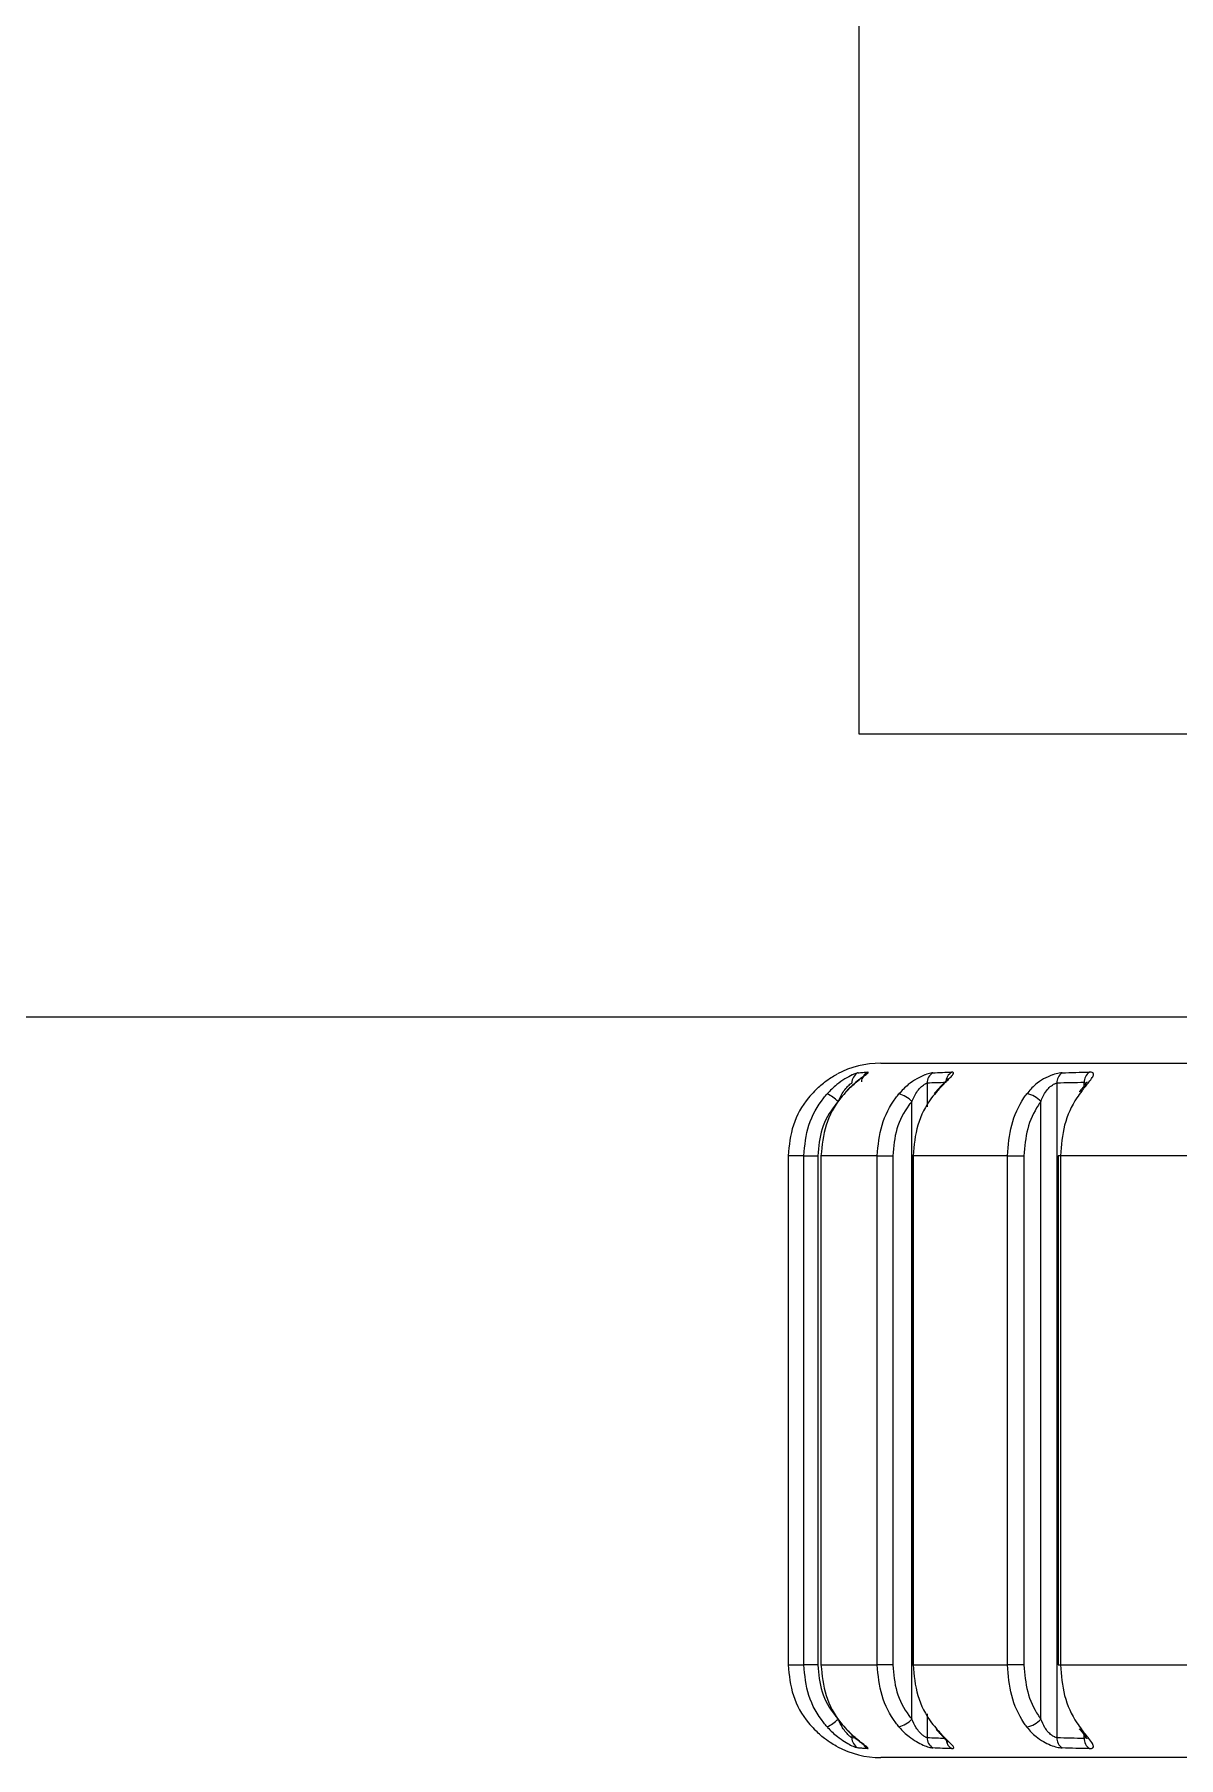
# Model space of a CAD drawing. Header units: millimetres. Extents: x -2889 to 8174, y 2447 to 8478.
# Drawn here: x 1604.84 to 1609.78, y 3367.22 to 3374.66 of the extents above; entities that cross this region are included whole.
import ezdxf

# ---------------------------------------------------------------- set-up
doc = ezdxf.new("R2010")
doc.units = ezdxf.units.MM

msp = doc.modelspace()

# ---------------------------------------------------------------- linework, layer by layer
at = {"color": 7, "linetype": 'Continuous', "lineweight": 25}
for p, q in [((1608.3999, 3376.4155), (1608.3999, 3371.638)), ((1608.3999, 3371.638), (1610.6344, 3371.638)), ((1564.4739, 3370.4155), (1629.4739, 3370.4155)), ((1608.494, 3370.2155), (1619.694, 3370.2155)), ((1609.2547, 3370.1291), (1609.2547, 3367.3019)), ((1608.6277, 3367.3817), (1608.6277, 3370.0493)), ((1609.1849, 3367.3817), (1609.1849, 3370.0493)), ((1608.1619, 3369.8155), (1608.0942, 3369.8155)), ((1608.0942, 3369.8155), (1608.0942, 3367.6155)), ((1608.1619, 3369.8155), (1608.2217, 3369.8155)), ((1608.1619, 3367.6155), (1608.1619, 3369.8155)), ((1608.2217, 3369.8155), (1608.2217, 3367.6155)), ((1608.2346, 3369.8155), (1608.2346, 3367.6155)), ((1608.2358, 3369.8155), (1608.2346, 3369.8155)), ((1608.4786, 3369.8155), (1608.2358, 3369.8155)), ((1608.2358, 3369.8155), (1608.2358, 3367.6155)), ((1608.4786, 3369.8155), (1608.5458, 3369.8155)), ((1608.4786, 3367.6155), (1608.4786, 3369.8155)), ((1608.5458, 3369.8155), (1608.5458, 3367.6155)), ((1608.6289, 3369.8155), (1608.6289, 3367.6155)), ((1608.6334, 3369.8155), (1608.6289, 3369.8155)), ((1609.0408, 3369.8155), (1608.6334, 3369.8155)), ((1608.6334, 3369.8155), (1608.6334, 3367.6155)), ((1609.0408, 3369.8155), (1609.1123, 3369.8155)), ((1609.0408, 3367.6155), (1609.0408, 3369.8155)), ((1609.1123, 3369.8155), (1609.1123, 3367.6155)), ((1609.2599, 3369.8155), (1609.2599, 3367.6155)), ((1609.2697, 3369.8155), (1609.2599, 3369.8155)), ((1609.8239, 3369.8155), (1609.2697, 3369.8155)), ((1609.2697, 3369.8155), (1609.2697, 3367.6155)), ((1608.0942, 3367.6155), (1608.1619, 3367.6155)), ((1608.2217, 3367.6155), (1608.1619, 3367.6155)), ((1608.2346, 3367.6155), (1608.2358, 3367.6155)), ((1608.2358, 3367.6155), (1608.4786, 3367.6155)), ((1608.5458, 3367.6155), (1608.4786, 3367.6155)), ((1608.6289, 3367.6155), (1608.6334, 3367.6155)), ((1608.6334, 3367.6155), (1609.0408, 3367.6155)), ((1609.1123, 3367.6155), (1609.0408, 3367.6155)), ((1609.2599, 3367.6155), (1609.2697, 3367.6155)), ((1609.2697, 3367.6155), (1609.8239, 3367.6155)), ((1619.694, 3367.2155), (1608.494, 3367.2155))]:
    msp.add_line(p, q, dxfattribs=at)
at = {"color": 8, "linetype": 'Continuous', "lineweight": 25}
for p, q in [((1608.6937, 3370.1291), (1608.6937, 3370.0264)), ((1609.3723, 3370.1178), (1609.3723, 3370.1316)), ((1608.6937, 3367.4046), (1608.6937, 3367.3019)), ((1608.3687, 3367.3143), (1608.3687, 3367.3019)), ((1608.3687, 3367.3019), (1608.3842, 3367.3006)), ((1609.3723, 3367.2994), (1609.3723, 3367.3131))]:
    msp.add_line(p, q, dxfattribs=at)
at = {"color": 7, "linetype": 'Continuous', "lineweight": 25, "flags": 128}
msp.add_lwpolyline([(1608.7326, 3367.3377), (1608.7341, 3367.3364), (1608.7375, 3367.3358)], dxfattribs=at)
at = {"color": 7, "linetype": 'Continuous', "lineweight": 25}
for centre, radius, start, end in [((1608.494, 3369.8155), 0.4, 90, 117.95371), ((1608.4186, 3370.1296), 0.0498, 117.25796, 180.57308), ((1608.7438, 3370.1305), 0.0501, 120.01134, 181.62403), ((1608.8255, 3370.1327), 0.0504, 118.95867, 181.18557), ((1609.306, 3370.1317), 0.0514, 124.87261, 182.94772), ((1609.424, 3370.1337), 0.0517, 123.71672, 182.34348), ((1609.3605, 3370.0831), 0.0122, 83.26215, 138.84971), ((1608.2068, 3369.9543), 0.1399, 42.78308, 66.63602), ((1608.5477, 3369.9794), 0.1062, 41.13589, 76.48527), ((1609.112, 3369.9886), 0.0949, 39.76478, 82.62807), ((1608.2068, 3367.4767), 0.1399, 293.36398, 317.21692), ((1608.5477, 3367.4516), 0.1062, 283.51473, 318.86411), ((1609.112, 3367.4424), 0.0949, 277.37193, 320.23522), ((1609.3604, 3367.3477), 0.012, 219.08919, 276.93299), ((1608.494, 3367.6155), 0.4, 242.15196, 270), ((1608.4186, 3367.3014), 0.0498, 179.42692, 242.74204), ((1608.7438, 3367.3005), 0.0501, 178.37597, 239.98866), ((1609.306, 3367.2993), 0.0514, 177.05228, 235.12739), ((1609.424, 3367.2973), 0.0517, 177.65652, 236.28328)]:
    msp.add_arc(centre, radius, start, end, dxfattribs=at)
at = {"color": 8, "linetype": 'Continuous', "lineweight": 25}
for centre, radius, start, end in [((1608.4598, 3370.1326), 0.0492, 116.00797, 146.24488), ((1608.4597, 3367.2983), 0.0491, 217.4215, 244.00337), ((1608.8246, 3367.2976), 0.0493, 187.59278, 241.51058)]:
    msp.add_arc(centre, radius, start, end, dxfattribs=at)
at = {"color": 7, "linetype": 'Continuous', "lineweight": 25}
for points, knots in [([(1608.2082, 3370.0952), (1608.209, 3370.096), (1608.2226, 3370.1098), (1608.2471, 3370.1311), (1608.2788, 3370.1531), (1608.2986, 3370.1647), (1608.305, 3370.168), (1608.3063, 3370.1687)], [0, 0, 0, 0, 0.023938, 0.421378, 0.692824, 0.936796, 1, 1, 1, 1]), ([(1608.3957, 3370.1739), (1608.3941, 3370.1735), (1608.3894, 3370.1726), (1608.3788, 3370.1684), (1608.3616, 3370.1605), (1608.3386, 3370.1482), (1608.2994, 3370.121), (1608.2757, 3370.0966), (1608.2622, 3370.0827)], [0, 0, 0, 0, 0.092122, 0.262386, 0.269354, 0.484813, 0.707237, 1, 1, 1, 1]), ([(1608.4121, 3370.1348), (1608.4122, 3370.1372), (1608.4125, 3370.1436), (1608.4161, 3370.1522), (1608.4206, 3370.1592), (1608.4234, 3370.1624), (1608.4245, 3370.1635), (1608.4243, 3370.1633), (1608.4221, 3370.1614), (1608.4155, 3370.1562), (1608.4016, 3370.1456), (1608.3777, 3370.1255), (1608.3539, 3370.1046), (1608.3409, 3370.0885), (1608.338, 3370.085)], [0, 0, 0, 0, 0.0380638, 0.1011834, 0.1514944, 0.1855463, 0.2139282, 0.2484206, 0.2986927, 0.3762015, 0.4974218, 0.6771344, 0.9283241, 1, 1, 1, 1]), ([(1608.3473, 3370.0952), (1608.3481, 3370.096), (1608.3613, 3370.1098), (1608.3843, 3370.131), (1608.4126, 3370.1534), (1608.4311, 3370.1671), (1608.4415, 3370.1754), (1608.4393, 3370.1763), (1608.4382, 3370.1768)], [0, 0, 0, 0, 0.017221, 0.303134, 0.498408, 0.673919, 0.839322, 1, 1, 1, 1]), ([(1608.3957, 3370.1739), (1608.4029, 3370.1746), (1608.4172, 3370.1761), (1608.4312, 3370.1765), (1608.4382, 3370.1768)], [0, 0, 0, 0, 0.502163, 1, 1, 1, 1]), ([(1608.7187, 3370.1739), (1608.7159, 3370.1735), (1608.7078, 3370.1726), (1608.6945, 3370.1684), (1608.674, 3370.1605), (1608.6484, 3370.1482), (1608.6079, 3370.121), (1608.5853, 3370.0966), (1608.5725, 3370.0827)], [0, 0, 0, 0, 0.092122, 0.262386, 0.269354, 0.484813, 0.707237, 1, 1, 1, 1]), ([(1608.7187, 3370.1739), (1608.7326, 3370.1746), (1608.7601, 3370.1761), (1608.7875, 3370.1765), (1608.8011, 3370.1768)], [0, 0, 0, 0, 0.502163, 1, 1, 1, 1]), ([(1608.7375, 3370.0952), (1608.7382, 3370.096), (1608.7506, 3370.1098), (1608.7712, 3370.131), (1608.7943, 3370.1534), (1608.807, 3370.1671), (1608.8108, 3370.1754), (1608.8043, 3370.1763), (1608.8011, 3370.1768)], [0, 0, 0, 0, 0.017221, 0.303134, 0.498408, 0.673919, 0.839322, 1, 1, 1, 1]), ([(1609.2767, 3370.1739), (1609.2728, 3370.1735), (1609.2617, 3370.1726), (1609.2461, 3370.1684), (1609.2233, 3370.1605), (1609.1962, 3370.1482), (1609.1562, 3370.121), (1609.1358, 3370.0966), (1609.1241, 3370.0827)], [0, 0, 0, 0, 0.092122, 0.262386, 0.269354, 0.484813, 0.707237, 1, 1, 1, 1]), ([(1609.2767, 3370.1739), (1609.2966, 3370.1746), (1609.3362, 3370.1761), (1609.3756, 3370.1765), (1609.3953, 3370.1768)], [0, 0, 0, 0, 0.502163, 1, 1, 1, 1]), ([(1609.3619, 3370.0952), (1609.3625, 3370.096), (1609.3734, 3370.1098), (1609.3908, 3370.131), (1609.4076, 3370.1534), (1609.4139, 3370.1671), (1609.4111, 3370.1754), (1609.4005, 3370.1763), (1609.3953, 3370.1768)], [0, 0, 0, 0, 0.017221, 0.303134, 0.498408, 0.673919, 0.839322, 1, 1, 1, 1]), ([(1608.2082, 3370.0952), (1608.1993, 3370.0854), (1608.1601, 3370.0427), (1608.1075, 3369.9502), (1608.0986, 3369.8604), (1608.0942, 3369.8155)], [0, 0, 0, 0, 0.129122, 0.56456, 1, 1, 1, 1]), ([(1608.3473, 3370.0952), (1608.3385, 3370.0854), (1608.3002, 3370.0427), (1608.2488, 3369.9502), (1608.2401, 3369.8604), (1608.2358, 3369.8155)], [0, 0, 0, 0, 0.129122, 0.56456, 1, 1, 1, 1]), ([(1608.3094, 3370.0493), (1608.3151, 3370.0612), (1608.3248, 3370.0812), (1608.3422, 3370.1057), (1608.3556, 3370.12), (1608.363, 3370.1259), (1608.3668, 3370.1284), (1608.368, 3370.1288), (1608.3687, 3370.1291)], [0, 0, 0, 0, 0.3364304, 0.5673538, 0.7688145, 0.881315, 0.9225605, 1, 1, 1, 1]), ([(1608.6277, 3370.0493), (1608.6331, 3370.0612), (1608.6423, 3370.0812), (1608.6604, 3370.1057), (1608.6756, 3370.12), (1608.6849, 3370.1259), (1608.6902, 3370.1284), (1608.6924, 3370.1288), (1608.6937, 3370.1291)], [0, 0, 0, 0, 0.33643, 0.567354, 0.768814, 0.881315, 0.92256, 1, 1, 1, 1]), ([(1608.7375, 3370.0952), (1608.7294, 3370.0854), (1608.6936, 3370.0427), (1608.6456, 3369.9502), (1608.6375, 3369.8604), (1608.6334, 3369.8155)], [0, 0, 0, 0, 0.1291217, 0.5645604, 1, 1, 1, 1]), ([(1608.7751, 3370.1316), (1608.7616, 3370.1314), (1608.7345, 3370.131), (1608.7073, 3370.1297), (1608.6937, 3370.1291)], [0, 0, 0, 0, 0.497895, 1, 1, 1, 1]), ([(1608.7855, 3370.1495), (1608.7855, 3370.1495), (1608.7857, 3370.1498), (1608.7847, 3370.1484), (1608.7814, 3370.1447), (1608.7729, 3370.1358), (1608.7565, 3370.119), (1608.7385, 3370.1009), (1608.7272, 3370.0867), (1608.7244, 3370.0833)], [0, 0, 0, 0, 0.004227, 0.070623, 0.166868, 0.315231, 0.541887, 0.889456, 1, 1, 1, 1]), ([(1609.1849, 3370.0493), (1609.1898, 3370.0612), (1609.1981, 3370.0812), (1609.216, 3370.1057), (1609.2323, 3370.12), (1609.2433, 3370.1259), (1609.2499, 3370.1284), (1609.2528, 3370.1288), (1609.2547, 3370.1291)], [0, 0, 0, 0, 0.33643, 0.567354, 0.768814, 0.881315, 0.92256, 1, 1, 1, 1]), ([(1609.3723, 3370.1316), (1609.3528, 3370.1314), (1609.3136, 3370.131), (1609.2744, 3370.1297), (1609.2547, 3370.1291)], [0, 0, 0, 0, 0.497895, 1, 1, 1, 1]), ([(1609.3619, 3370.0952), (1609.3546, 3370.0854), (1609.3229, 3370.0427), (1609.2805, 3369.9502), (1609.2733, 3369.8604), (1609.2697, 3369.8155)], [0, 0, 0, 0, 0.129122, 0.56456, 1, 1, 1, 1]), ([(1609.3841, 3370.1343), (1609.3841, 3370.1343), (1609.3843, 3370.1348), (1609.3828, 3370.1321), (1609.3787, 3370.1262), (1609.3691, 3370.1133), (1609.3591, 3370.1011), (1609.352, 3370.092), (1609.3513, 3370.0911)], [0, 0, 0, 0, 0.030554, 0.155348, 0.310894, 0.562184, 0.955221, 1, 1, 1, 1]), ([(1608.1619, 3369.8155), (1608.1662, 3369.8604), (1608.1748, 3369.9501), (1608.2238, 3370.0372), (1608.2573, 3370.0769), (1608.2622, 3370.0827)], [0, 0, 0, 0, 0.460321, 0.920593, 1, 1, 1, 1]), ([(1608.3094, 3370.0493), (1608.3051, 3370.0442), (1608.2758, 3370.0095), (1608.233, 3369.9333), (1608.2255, 3369.8548), (1608.2217, 3369.8155)], [0, 0, 0, 0, 0.0794151, 0.5397016, 1, 1, 1, 1]), ([(1608.4786, 3369.8155), (1608.4827, 3369.8604), (1608.4908, 3369.9501), (1608.5365, 3370.0372), (1608.5679, 3370.0769), (1608.5725, 3370.0827)], [0, 0, 0, 0, 0.4603213, 0.9205933, 1, 1, 1, 1]), ([(1608.6277, 3370.0493), (1608.6237, 3370.0442), (1608.5963, 3370.0095), (1608.5563, 3369.9333), (1608.5493, 3369.8548), (1608.5458, 3369.8155)], [0, 0, 0, 0, 0.079415, 0.539702, 1, 1, 1, 1]), ([(1609.0408, 3369.8155), (1609.0444, 3369.8604), (1609.0516, 3369.9501), (1609.0922, 3370.0372), (1609.12, 3370.0769), (1609.1241, 3370.0827)], [0, 0, 0, 0, 0.460321, 0.920593, 1, 1, 1, 1]), ([(1609.1849, 3370.0493), (1609.1813, 3370.0442), (1609.1571, 3370.0095), (1609.1217, 3369.9333), (1609.1154, 3369.8548), (1609.1123, 3369.8155)], [0, 0, 0, 0, 0.079415, 0.539702, 1, 1, 1, 1]), ([(1608.0942, 3367.6155), (1608.0986, 3367.5706), (1608.1075, 3367.4808), (1608.1601, 3367.3883), (1608.1993, 3367.3456), (1608.2082, 3367.3358)], [0, 0, 0, 0, 0.43544, 0.870878, 1, 1, 1, 1]), ([(1608.2622, 3367.3483), (1608.2573, 3367.3541), (1608.2238, 3367.3937), (1608.1748, 3367.4809), (1608.1662, 3367.5706), (1608.1619, 3367.6155)], [0, 0, 0, 0, 0.079407, 0.539679, 1, 1, 1, 1]), ([(1608.2217, 3367.6155), (1608.2255, 3367.5762), (1608.233, 3367.4977), (1608.2758, 3367.4215), (1608.3051, 3367.3868), (1608.3094, 3367.3817)], [0, 0, 0, 0, 0.460298, 0.920585, 1, 1, 1, 1]), ([(1608.2358, 3367.6155), (1608.2401, 3367.5706), (1608.2488, 3367.4808), (1608.3002, 3367.3883), (1608.3385, 3367.3456), (1608.3473, 3367.3358)], [0, 0, 0, 0, 0.4354396, 0.8708783, 1, 1, 1, 1]), ([(1608.5725, 3367.3483), (1608.5679, 3367.3541), (1608.5365, 3367.3937), (1608.4908, 3367.4809), (1608.4827, 3367.5706), (1608.4786, 3367.6155)], [0, 0, 0, 0, 0.079407, 0.539679, 1, 1, 1, 1]), ([(1608.5458, 3367.6155), (1608.5493, 3367.5762), (1608.5563, 3367.4977), (1608.5963, 3367.4215), (1608.6237, 3367.3868), (1608.6277, 3367.3817)], [0, 0, 0, 0, 0.460298, 0.920585, 1, 1, 1, 1]), ([(1608.6334, 3367.6155), (1608.6375, 3367.5706), (1608.6456, 3367.4808), (1608.6936, 3367.3883), (1608.7294, 3367.3456), (1608.7375, 3367.3358)], [0, 0, 0, 0, 0.4354396, 0.8708783, 1, 1, 1, 1]), ([(1609.1241, 3367.3483), (1609.12, 3367.3541), (1609.0922, 3367.3937), (1609.0516, 3367.4809), (1609.0444, 3367.5706), (1609.0408, 3367.6155)], [0, 0, 0, 0, 0.079407, 0.539679, 1, 1, 1, 1]), ([(1609.1123, 3367.6155), (1609.1154, 3367.5762), (1609.1217, 3367.4977), (1609.1571, 3367.4215), (1609.1813, 3367.3868), (1609.1849, 3367.3817)], [0, 0, 0, 0, 0.460298, 0.920585, 1, 1, 1, 1]), ([(1609.2697, 3367.6155), (1609.2733, 3367.5706), (1609.2805, 3367.4808), (1609.3229, 3367.3883), (1609.3546, 3367.3456), (1609.3619, 3367.3358)], [0, 0, 0, 0, 0.4354396, 0.8708783, 1, 1, 1, 1]), ([(1608.307, 3367.2619), (1608.2992, 3367.2662), (1608.283, 3367.2751), (1608.2465, 3367.2998), (1608.2223, 3367.3226), (1608.2082, 3367.3358)], [0, 0, 0, 0, 0.280286, 0.581743, 1, 1, 1, 1]), ([(1608.2622, 3367.3483), (1608.263, 3367.3475), (1608.2766, 3367.3321), (1608.3014, 3367.3089), (1608.3368, 3367.2841), (1608.364, 3367.269), (1608.3858, 3367.2595), (1608.3925, 3367.2579), (1608.3957, 3367.2571)], [0, 0, 0, 0, 0.017352, 0.313761, 0.508689, 0.681484, 0.843326, 1, 1, 1, 1]), ([(1608.3687, 3367.3019), (1608.3675, 3367.3024), (1608.3661, 3367.303), (1608.3612, 3367.3065), (1608.3539, 3367.3127), (1608.3416, 3367.3263), (1608.3251, 3367.3492), (1608.3156, 3367.369), (1608.3094, 3367.3817)], [0, 0, 0, 0, 0.111827, 0.132687, 0.27523, 0.438994, 0.64076, 1, 1, 1, 1]), ([(1608.4382, 3367.2542), (1608.4391, 3367.2544), (1608.4417, 3367.2548), (1608.4353, 3367.2609), (1608.4157, 3367.2752), (1608.3842, 3367.2997), (1608.3609, 3367.3225), (1608.3473, 3367.3358)], [0, 0, 0, 0, 0.096023, 0.272505, 0.481898, 0.698908, 1, 1, 1, 1]), ([(1608.348, 3367.3349), (1608.353, 3367.3296), (1608.3688, 3367.3128), (1608.3928, 3367.2925), (1608.4128, 3367.2768), (1608.4214, 3367.2702), (1608.4245, 3367.2676), (1608.4242, 3367.2678), (1608.4242, 3367.2679)], [0, 0, 0, 0, 0.1637416, 0.5261205, 0.7557366, 0.8890286, 0.9778134, 1, 1, 1, 1]), ([(1608.5725, 3367.3483), (1608.5732, 3367.3475), (1608.5859, 3367.3321), (1608.61, 3367.3089), (1608.6466, 3367.2841), (1608.6766, 3367.269), (1608.7028, 3367.2595), (1608.7135, 3367.2579), (1608.7187, 3367.2571)], [0, 0, 0, 0, 0.017352, 0.313761, 0.508689, 0.681484, 0.843326, 1, 1, 1, 1]), ([(1608.6937, 3367.3019), (1608.6917, 3367.3024), (1608.6892, 3367.303), (1608.6826, 3367.3065), (1608.6736, 3367.3127), (1608.6598, 3367.3263), (1608.6426, 3367.3492), (1608.6335, 3367.369), (1608.6277, 3367.3817)], [0, 0, 0, 0, 0.111827, 0.132687, 0.27523, 0.438994, 0.64076, 1, 1, 1, 1]), ([(1608.7328, 3367.3379), (1608.7378, 3367.3321), (1608.746, 3367.3228), (1608.7534, 3367.3153), (1608.7562, 3367.3124)], [0, 0, 0, 0, 0.61588, 1, 1, 1, 1]), ([(1608.8011, 3367.2542), (1608.8032, 3367.2544), (1608.8093, 3367.2548), (1608.8095, 3367.2609), (1608.7968, 3367.2752), (1608.7713, 3367.2997), (1608.75, 3367.3225), (1608.7375, 3367.3358)], [0, 0, 0, 0, 0.0960234, 0.272505, 0.4818975, 0.6989082, 1, 1, 1, 1]), ([(1609.1241, 3367.3483), (1609.1248, 3367.3475), (1609.1361, 3367.3321), (1609.1583, 3367.3089), (1609.1944, 3367.2841), (1609.226, 3367.269), (1609.2554, 3367.2595), (1609.2697, 3367.2579), (1609.2767, 3367.2571)], [0, 0, 0, 0, 0.017352, 0.313761, 0.508689, 0.681484, 0.843326, 1, 1, 1, 1]), ([(1609.2547, 3367.3019), (1609.2519, 3367.3024), (1609.2485, 3367.303), (1609.2405, 3367.3065), (1609.2301, 3367.3127), (1609.2155, 3367.3263), (1609.1984, 3367.3492), (1609.1902, 3367.369), (1609.1849, 3367.3817)], [0, 0, 0, 0, 0.111827, 0.132687, 0.27523, 0.438994, 0.64076, 1, 1, 1, 1]), ([(1609.3511, 3367.3402), (1609.3553, 3367.3349), (1609.3651, 3367.3225), (1609.3762, 3367.3082), (1609.3825, 3367.2996), (1609.3843, 3367.2961), (1609.3841, 3367.2966), (1609.384, 3367.2967)], [0, 0, 0, 0, 0.2667044, 0.6181123, 0.833697, 0.9713764, 1, 1, 1, 1]), ([(1609.3953, 3367.2542), (1609.3986, 3367.2544), (1609.408, 3367.2548), (1609.4146, 3367.2609), (1609.4094, 3367.2752), (1609.3911, 3367.2997), (1609.3726, 3367.3225), (1609.3619, 3367.3358)], [0, 0, 0, 0, 0.0960234, 0.272505, 0.4818975, 0.6989082, 1, 1, 1, 1]), ([(1608.4382, 3367.2542), (1608.4312, 3367.2544), (1608.4172, 3367.2549), (1608.4029, 3367.2564), (1608.3957, 3367.2571)], [0, 0, 0, 0, 0.497837, 1, 1, 1, 1]), ([(1608.8011, 3367.2542), (1608.7875, 3367.2544), (1608.7601, 3367.2549), (1608.7326, 3367.2564), (1608.7187, 3367.2571)], [0, 0, 0, 0, 0.497837, 1, 1, 1, 1]), ([(1608.7562, 3367.3124), (1608.7609, 3367.3075), (1608.7703, 3367.2977), (1608.7798, 3367.2881), (1608.7848, 3367.2824), (1608.7853, 3367.2818), (1608.7854, 3367.2816)], [0, 0, 0, 0, 0.328307, 0.661118, 0.866821, 1, 1, 1, 1]), ([(1609.2547, 3367.3019), (1609.2744, 3367.3013), (1609.3136, 3367.3), (1609.3528, 3367.2996), (1609.3723, 3367.2994)], [0, 0, 0, 0, 0.502105, 1, 1, 1, 1]), ([(1609.3953, 3367.2542), (1609.3756, 3367.2544), (1609.3362, 3367.2549), (1609.2966, 3367.2564), (1609.2767, 3367.2571)], [0, 0, 0, 0, 0.497837, 1, 1, 1, 1])]:
    msp.add_open_spline(points, degree=3, knots=knots, dxfattribs=at)
at = {"color": 8, "linetype": 'Continuous', "lineweight": 25}
for points, knots in [([(1609.3723, 3370.1316), (1609.3745, 3370.1313), (1609.3772, 3370.131), (1609.3795, 3370.1294), (1609.3797, 3370.1285), (1609.3798, 3370.1279)], [0, 0, 0, 0, 0.675253, 0.805761, 1, 1, 1, 1]), ([(1608.6937, 3367.3019), (1608.7073, 3367.3013), (1608.7323, 3367.3001), (1608.7573, 3367.2997), (1608.7686, 3367.2995)], [0, 0, 0, 0, 0.545476, 1, 1, 1, 1]), ([(1609.3798, 3367.303), (1609.3795, 3367.3023), (1609.3789, 3367.301), (1609.3764, 3367.2997), (1609.3739, 3367.2995), (1609.3723, 3367.2994)], [0, 0, 0, 0, 0.291641, 0.517921, 1, 1, 1, 1])]:
    msp.add_open_spline(points, degree=3, knots=knots, dxfattribs=at)

doc.saveas('drawing.dxf')
